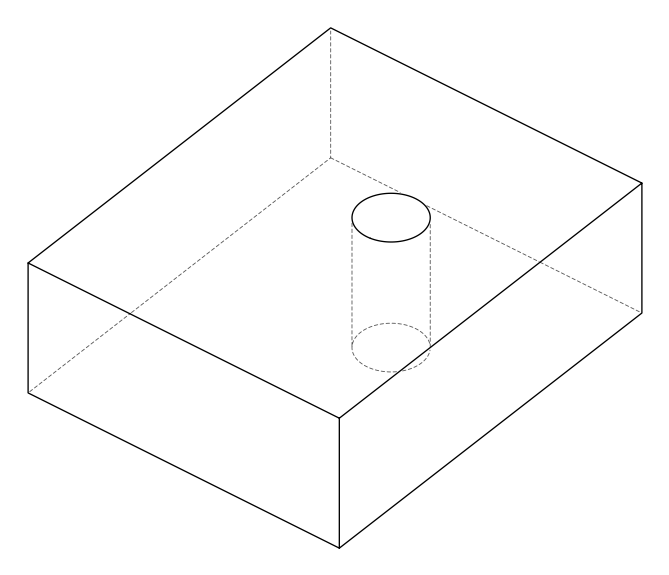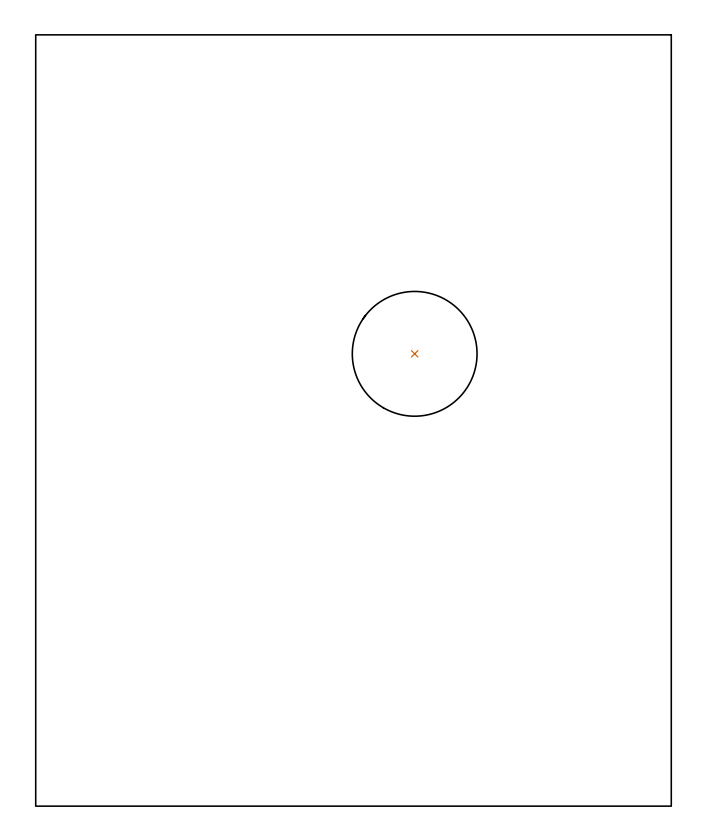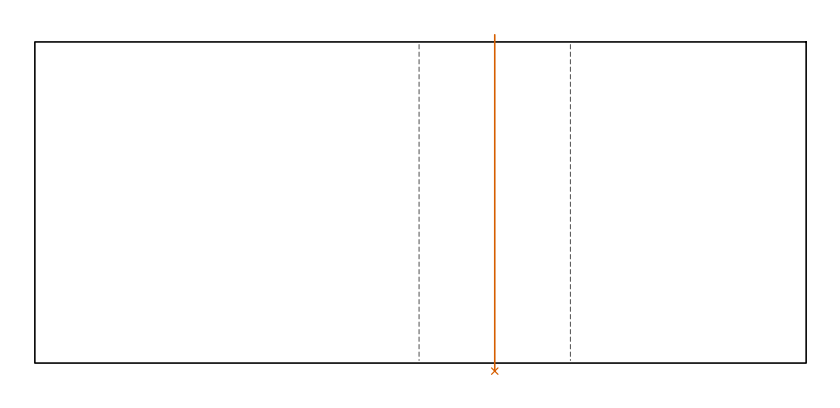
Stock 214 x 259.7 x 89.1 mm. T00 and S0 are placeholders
(PLAN: 1 operations, 0 tool changes, 0.4 min)
(1 INDEXABLE_INSERT_DRILL_THROUGH_HOLE_FROM_SOLID | STEP1HOLE | NXT0302_036 | 0.37 min | 123415 mm3)
(TOOL NXT0302_036 | Index. Insert Drill 42mm [880-D4200L50-05] | D42 PA176 FL210 Z2)
(OP 1 INDEXABLE_INSERT_DRILL_THROUGH_HOLE_FROM_SOLID)
G17 G21 G94 G90
T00 M6
G54
G17 G0 G90 X127.6 Y152.3 S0 M3
G43 Z99.1 H1
G94 G81 G98 Z-2.233 F250. R91.1
G80
M5
M2
